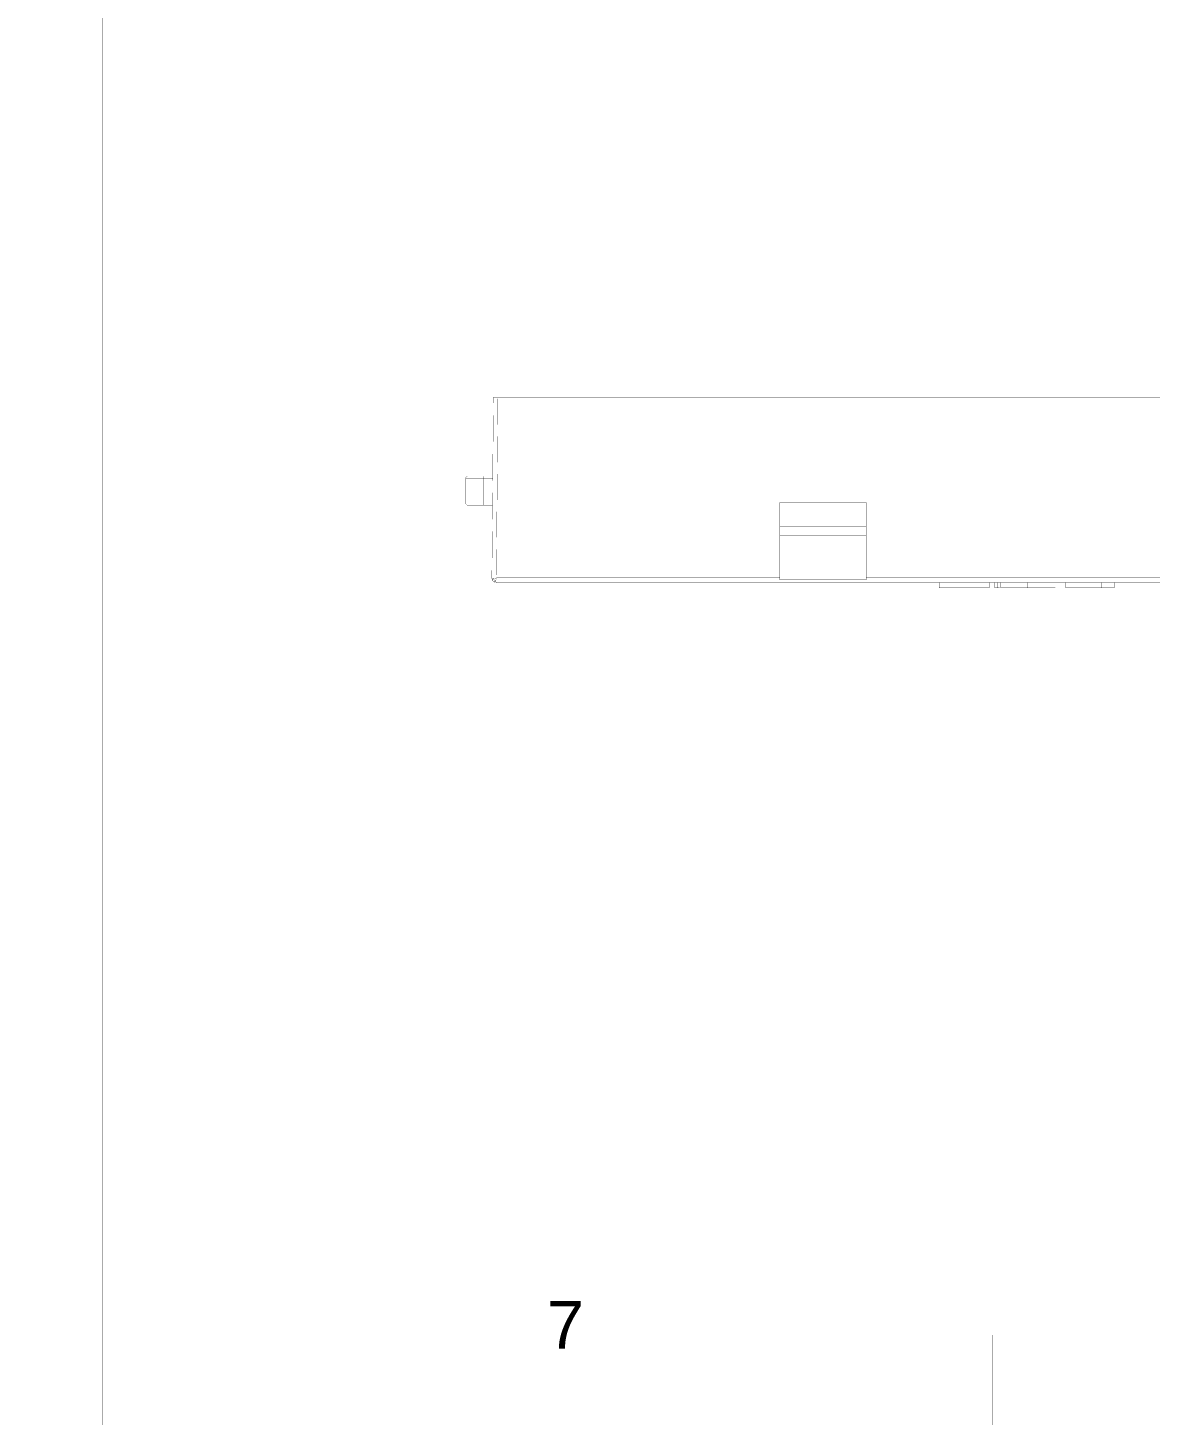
# Model space of a CAD drawing. Header units: inches. Extents: x 0 to 35.2, y -0.7 to 15.9.
# Drawn here: x 21.378 to 23.833, y -0.729 to 2.33 of the extents above; entities that cross this region are included whole.
import ezdxf

# ---------------------------------------------------------------- set-up
doc = ezdxf.new("R2010")
doc.units = ezdxf.units.IN
doc.header["$MEASUREMENT"] = 0
doc.layers.add('Board Outline', color=216, linetype='Continuous')
doc.layers.add('Dimensions', color=6, linetype='Continuous')
doc.styles.add('Arial', font='', dxfattribs={"height": 0.2})
doc.styles.get('Arial').set_extended_font_data('Arial')

msp = doc.modelspace()

# ---------------------------------------------------------------- linework, layer by layer
at = {"layer": 'Board Outline'}
msp.add_lwpolyline([(21.5406, -0.5315, 0.0005, 0.0005, 0), (21.5406, 15.6102, 0.0005, 0.0005, 0)], format="xyseb", dxfattribs=at)
msp.add_lwpolyline([(21.5404, -0.5315, 0.00025, 0.00025, 1), (21.5407, -0.5315, 0.00025, 0.00025, 1)], format="xyseb", close=True, dxfattribs=at)
at = {"layer": 'Dimensions'}
for points in [[(22.3933, 1.1257, 0.0005, 0.0005, 0), (22.3967, 1.5213, 0.0005, 0.0005, 0)], [(22.3967, 1.5213, 0.0005, 0.0005, 0), (22.4066, 1.5213, 0.0005, 0.0005, 0)], [(22.4031, 1.1257, 0.0005, 0.0005, 0), (22.4066, 1.5213, 0.0005, 0.0005, 0)], [(22.4066, 1.5213, 0.0005, 0.0005, 0), (25.7185, 1.5213, 0.0005, 0.0005, 0)], [(22.3362, 1.3441, 0.0005, 0.0005, -0.414214), (22.3401, 1.3481, 0.0005, 0.0005, 0)], [(22.3401, 1.3481, 0.0005, 0.0005, 0), (22.3756, 1.3481, 0.0005, 0.0005, 0)], [(22.3756, 1.3441, 0.0005, 0.0005, 0), (22.3756, 1.3481, 0.0005, 0.0005, 0)], [(22.3756, 1.3481, 0.0005, 0.0005, 0), (22.3952, 1.3481, 0.0005, 0.0005, 0)], [(22.3362, 1.3441, 0.0005, 0.0005, 0), (22.3756, 1.3441, 0.0005, 0.0005, 0)], [(22.3362, 1.289, 0.0005, 0.0005, 0), (22.3362, 1.3441, 0.0005, 0.0005, 0)], [(22.3756, 1.289, 0.0005, 0.0005, 0), (22.3756, 1.3441, 0.0005, 0.0005, 0)], [(22.3756, 1.3441, 0.0005, 0.0005, 0), (22.3952, 1.3441, 0.0005, 0.0005, 0)], [(22.3362, 1.289, 0.0005, 0.0005, 0), (22.3756, 1.289, 0.0005, 0.0005, 0)], [(22.3401, 1.2851, 0.0005, 0.0005, -0.414214), (22.3362, 1.289, 0.0005, 0.0005, 0)], [(22.3401, 1.2851, 0.0005, 0.0005, 0), (22.3756, 1.2851, 0.0005, 0.0005, 0)], [(22.3756, 1.2851, 0.0005, 0.0005, 0), (22.3756, 1.289, 0.0005, 0.0005, 0)], [(22.3756, 1.289, 0.0005, 0.0005, 0), (22.3947, 1.289, 0.0005, 0.0005, 0)], [(22.3756, 1.2851, 0.0005, 0.0005, 0), (22.3947, 1.2851, 0.0005, 0.0005, 0)], [(23.0232, 1.2907, 0.0005, 0.0005, 0), (23.2122, 1.2907, 0.0005, 0.0005, 0)], [(23.0232, 1.2378, 0.0005, 0.0005, 0), (23.0232, 1.2907, 0.0005, 0.0005, 0)], [(23.2122, 1.2378, 0.0005, 0.0005, 0), (23.2122, 1.2907, 0.0005, 0.0005, 0)], [(23.0232, 1.2378, 0.0005, 0.0005, 0), (23.2122, 1.2378, 0.0005, 0.0005, 0)], [(23.0232, 1.2181, 0.0005, 0.0005, 0), (23.0232, 1.2378, 0.0005, 0.0005, 0)], [(23.2122, 1.2181, 0.0005, 0.0005, 0), (23.2122, 1.2378, 0.0005, 0.0005, 0)], [(23.0232, 1.2181, 0.0005, 0.0005, 0), (23.2122, 1.2181, 0.0005, 0.0005, 0)], [(23.0232, 1.1257, 0.0005, 0.0005, 0), (23.0232, 1.2181, 0.0005, 0.0005, 0)], [(23.2122, 1.1257, 0.0005, 0.0005, 0), (23.2122, 1.2181, 0.0005, 0.0005, 0)], [(22.3934, 1.1254, 0.0005, 0.0005, -0.179084), (22.3933, 1.1257, 0.0005, 0.0005, 0)], [(22.3961, 1.1187, 0.0005, 0.0005, -0.196428), (22.3933, 1.1257, 0.0005, 0.0005, 0)], [(22.3938, 1.1251, 0.0005, 0.0005, -0.082957), (22.3934, 1.1254, 0.0005, 0.0005, 0)], [(22.3944, 1.1248, 0.0005, 0.0005, -0.041723), (22.3938, 1.1251, 0.0005, 0.0005, 0)], [(22.3962, 1.1243, 0.0005, 0.0005, -0.04196), (22.3944, 1.1248, 0.0005, 0.0005, 0)], [(22.3953, 1.1205, 0.0005, 0.0005, -0.057984), (22.3953, 1.1217, 0.0005, 0.0005, 0)], [(22.3953, 1.1217, 0.0005, 0.0005, -0.047373), (22.3956, 1.123, 0.0005, 0.0005, 0)], [(22.3961, 1.1187, 0.0005, 0.0005, -0.16881), (22.3953, 1.1205, 0.0005, 0.0005, 0)], [(22.3956, 1.123, 0.0005, 0.0005, -0.041319), (22.3962, 1.1243, 0.0005, 0.0005, 0)], [(22.3962, 1.1243, 0.0005, 0.0005, 0), (22.3973, 1.1246, 0.0005, 0.0005, 0)], [(22.3991, 1.1205, 0.0005, 0.0005, -0.091556), (22.3962, 1.1243, 0.0005, 0.0005, 0)], [(22.3979, 1.1179, 0.0005, 0.0005, -0.172998), (22.3961, 1.1187, 0.0005, 0.0005, 0)], [(22.4031, 1.1158, 0.0005, 0.0005, -0.198614), (22.3961, 1.1187, 0.0005, 0.0005, 0)], [(22.3973, 1.1246, 0.0005, 0.0005, 0), (22.3987, 1.1248, 0.0005, 0.0005, 0)], [(22.3991, 1.1179, 0.0005, 0.0005, -0.056328), (22.3979, 1.1179, 0.0005, 0.0005, 0)], [(22.3987, 1.1248, 0.0005, 0.0005, 0), (22.4031, 1.1257, 0.0005, 0.0005, 0)], [(22.4004, 1.1182, 0.0005, 0.0005, -0.057836), (22.3991, 1.1179, 0.0005, 0.0005, 0)], [(22.4017, 1.1187, 0.0005, 0.0005, -0.063857), (22.3991, 1.1205, 0.0005, 0.0005, 0)], [(22.4017, 1.1187, 0.0005, 0.0005, -0.020268), (22.4004, 1.1182, 0.0005, 0.0005, 0)], [(22.4017, 1.1187, 0.0005, 0.0005, 0), (22.4022, 1.1212, 0.0005, 0.0005, 0)], [(22.402, 1.1177, 0.0005, 0.0005, -0.018119), (22.4017, 1.1187, 0.0005, 0.0005, 0)], [(22.4022, 1.1169, 0.0005, 0.0005, -0.025843), (22.402, 1.1177, 0.0005, 0.0005, 0)], [(22.4022, 1.1212, 0.0005, 0.0005, 0), (22.4028, 1.1242, 0.0005, 0.0005, 0)], [(22.4025, 1.1163, 0.0005, 0.0005, -0.042407), (22.4022, 1.1169, 0.0005, 0.0005, 0)], [(22.4031, 1.1158, 0.0005, 0.0005, -0.254871), (22.4025, 1.1163, 0.0005, 0.0005, 0)], [(22.4028, 1.1242, 0.0005, 0.0005, 0), (22.4031, 1.1257, 0.0005, 0.0005, 0)], [(22.4031, 1.1257, 0.0005, 0.0005, 0), (23.0232, 1.1257, 0.0005, 0.0005, 0)], [(22.4031, 1.1158, 0.0005, 0.0005, 0), (25.722, 1.1158, 0.0005, 0.0005, 0)], [(23.0232, 1.1217, 0.0005, 0.0005, 0), (23.0232, 1.1257, 0.0005, 0.0005, 0)], [(23.0232, 1.1217, 0.0005, 0.0005, 0), (23.2122, 1.1217, 0.0005, 0.0005, 0)], [(23.2122, 1.1217, 0.0005, 0.0005, 0), (23.2122, 1.1257, 0.0005, 0.0005, 0)], [(23.2122, 1.1257, 0.0005, 0.0005, 0), (24.913, 1.1257, 0.0005, 0.0005, 0)], [(23.3719, 1.104, 0.0005, 0.0005, 0), (23.3719, 1.1158, 0.0005, 0.0005, 0)], [(23.3719, 1.104, 0.0005, 0.0005, 0), (23.4813, 1.104, 0.0005, 0.0005, 0)], [(23.4813, 1.104, 0.0005, 0.0005, 0), (23.4813, 1.1158, 0.0005, 0.0005, 0)], [(23.4937, 1.104, 0.0005, 0.0005, 0), (23.4937, 1.1158, 0.0005, 0.0005, 0)], [(23.4937, 1.104, 0.0005, 0.0005, 0), (23.5, 1.104, 0.0005, 0.0005, 0)], [(23.5, 1.104, 0.0005, 0.0005, 0), (23.5, 1.1158, 0.0005, 0.0005, 0)], [(23.5, 1.104, 0.0005, 0.0005, 0), (23.504, 1.104, 0.0005, 0.0005, 0)], [(23.5065, 1.104, 0.0005, 0.0005, 0), (23.5065, 1.1158, 0.0005, 0.0005, 0)], [(23.5065, 1.104, 0.0005, 0.0005, 0), (23.5656, 1.104, 0.0005, 0.0005, 0)], [(23.5604, 1.104, 0.0005, 0.0005, 0), (23.5631, 1.104, 0.0005, 0.0005, 0)], [(23.5656, 1.104, 0.0005, 0.0005, 0), (23.5656, 1.1158, 0.0005, 0.0005, 0)], [(23.5656, 1.104, 0.0005, 0.0005, 0), (23.6246, 1.104, 0.0005, 0.0005, 0)], [(23.6246, 1.104, 0.0005, 0.0005, 0), (23.6246, 1.1158, 0.0005, 0.0005, 0)], [(23.6272, 1.104, 0.0005, 0.0005, 0), (23.6274, 1.104, 0.0005, 0.0005, 0)], [(23.6274, 1.104, 0.0005, 0.0005, 0), (23.6274, 1.1158, 0.0005, 0.0005, 0)], [(23.6491, 1.104, 0.0005, 0.0005, 0), (23.6491, 1.1158, 0.0005, 0.0005, 0)], [(23.6491, 1.104, 0.0005, 0.0005, 0), (23.6938, 1.104, 0.0005, 0.0005, 0)], [(23.6938, 1.104, 0.0005, 0.0005, 0), (23.6938, 1.1158, 0.0005, 0.0005, 0)], [(23.6938, 1.104, 0.0005, 0.0005, 0), (23.7269, 1.104, 0.0005, 0.0005, 0)], [(23.7269, 1.104, 0.0005, 0.0005, 0), (23.7269, 1.1158, 0.0005, 0.0005, 0)], [(23.7269, 1.104, 0.0005, 0.0005, 0), (23.7547, 1.104, 0.0005, 0.0005, 0)], [(23.7547, 1.104, 0.0005, 0.0005, 0), (23.7547, 1.1158, 0.0005, 0.0005, 0)], [(11.9933, -0.5315, 0.0005, 0.0005, 0), (34.9854, -0.5315, 0.0005, 0.0005, 0)], [(21.5406, -0.7283, 0.0005, 0.0005, 0), (21.5406, -0.5315, 0.0005, 0.0005, 0)], [(23.4894, -0.7284, 0.0005, 0.0005, 0), (23.4894, -0.5315, 0.0005, 0.0005, 0)], [(23.4894, -0.7283, 0.0005, 0.0005, 0), (23.4894, -0.5315, 0.0005, 0.0005, 0)]]:
    msp.add_lwpolyline(points, format="xyseb", dxfattribs=at)
for points in [[(22.3966, 1.5213, 0.00025, 0.00025, 1), (22.3969, 1.5213, 0.00025, 0.00025, 1)], [(22.3966, 1.5213, 0.00025, 0.00025, 1), (22.3969, 1.5213, 0.00025, 0.00025, 1)], [(22.4065, 1.5213, 0.00025, 0.00025, 1), (22.4067, 1.5213, 0.00025, 0.00025, 1)], [(22.4065, 1.5213, 0.00025, 0.00025, 1), (22.4067, 1.5213, 0.00025, 0.00025, 1)], [(22.4065, 1.5213, 0.00025, 0.00025, 1), (22.4067, 1.5213, 0.00025, 0.00025, 1)], [(22.34, 1.3481, 0.00025, 0.00025, 1), (22.3402, 1.3481, 0.00025, 0.00025, 1)], [(22.34, 1.3481, 0.00025, 0.00025, 1), (22.3402, 1.3481, 0.00025, 0.00025, 1)], [(22.3754, 1.3481, 0.00025, 0.00025, 1), (22.3757, 1.3481, 0.00025, 0.00025, 1)], [(22.3754, 1.3481, 0.00025, 0.00025, 1), (22.3757, 1.3481, 0.00025, 0.00025, 1)], [(22.3754, 1.3481, 0.00025, 0.00025, 1), (22.3757, 1.3481, 0.00025, 0.00025, 1)], [(22.3951, 1.3481, 0.00025, 0.00025, 1), (22.3954, 1.3481, 0.00025, 0.00025, 1)], [(22.3361, 1.3441, 0.00025, 0.00025, 1), (22.3363, 1.3441, 0.00025, 0.00025, 1)], [(22.3361, 1.3441, 0.00025, 0.00025, 1), (22.3363, 1.3441, 0.00025, 0.00025, 1)], [(22.3361, 1.3441, 0.00025, 0.00025, 1), (22.3363, 1.3441, 0.00025, 0.00025, 1)], [(22.3754, 1.3441, 0.00025, 0.00025, 1), (22.3757, 1.3441, 0.00025, 0.00025, 1)], [(22.3754, 1.3441, 0.00025, 0.00025, 1), (22.3757, 1.3441, 0.00025, 0.00025, 1)], [(22.3754, 1.3441, 0.00025, 0.00025, 1), (22.3757, 1.3441, 0.00025, 0.00025, 1)], [(22.3754, 1.3441, 0.00025, 0.00025, 1), (22.3757, 1.3441, 0.00025, 0.00025, 1)], [(22.3951, 1.3441, 0.00025, 0.00025, 1), (22.3953, 1.3441, 0.00025, 0.00025, 1)], [(22.3361, 1.289, 0.00025, 0.00025, 1), (22.3363, 1.289, 0.00025, 0.00025, 1)], [(22.3361, 1.289, 0.00025, 0.00025, 1), (22.3363, 1.289, 0.00025, 0.00025, 1)], [(22.3361, 1.289, 0.00025, 0.00025, 1), (22.3363, 1.289, 0.00025, 0.00025, 1)], [(22.34, 1.2851, 0.00025, 0.00025, 1), (22.3402, 1.2851, 0.00025, 0.00025, 1)], [(22.34, 1.2851, 0.00025, 0.00025, 1), (22.3402, 1.2851, 0.00025, 0.00025, 1)], [(22.3754, 1.289, 0.00025, 0.00025, 1), (22.3757, 1.289, 0.00025, 0.00025, 1)], [(22.3754, 1.289, 0.00025, 0.00025, 1), (22.3757, 1.289, 0.00025, 0.00025, 1)], [(22.3754, 1.289, 0.00025, 0.00025, 1), (22.3757, 1.289, 0.00025, 0.00025, 1)], [(22.3754, 1.289, 0.00025, 0.00025, 1), (22.3757, 1.289, 0.00025, 0.00025, 1)], [(22.3754, 1.2851, 0.00025, 0.00025, 1), (22.3757, 1.2851, 0.00025, 0.00025, 1)], [(22.3754, 1.2851, 0.00025, 0.00025, 1), (22.3757, 1.2851, 0.00025, 0.00025, 1)], [(22.3754, 1.2851, 0.00025, 0.00025, 1), (22.3757, 1.2851, 0.00025, 0.00025, 1)], [(22.3946, 1.2851, 0.00025, 0.00025, 1), (22.3948, 1.2851, 0.00025, 0.00025, 1)], [(22.3946, 1.289, 0.00025, 0.00025, 1), (22.3948, 1.289, 0.00025, 0.00025, 1)], [(23.0231, 1.2907, 0.00025, 0.00025, 1), (23.0233, 1.2907, 0.00025, 0.00025, 1)], [(23.0231, 1.2907, 0.00025, 0.00025, 1), (23.0233, 1.2907, 0.00025, 0.00025, 1)], [(23.212, 1.2907, 0.00025, 0.00025, 1), (23.2123, 1.2907, 0.00025, 0.00025, 1)], [(23.212, 1.2907, 0.00025, 0.00025, 1), (23.2123, 1.2907, 0.00025, 0.00025, 1)], [(23.0231, 1.2378, 0.00025, 0.00025, 1), (23.0233, 1.2378, 0.00025, 0.00025, 1)], [(23.0231, 1.2378, 0.00025, 0.00025, 1), (23.0233, 1.2378, 0.00025, 0.00025, 1)], [(23.0231, 1.2378, 0.00025, 0.00025, 1), (23.0233, 1.2378, 0.00025, 0.00025, 1)], [(23.212, 1.2378, 0.00025, 0.00025, 1), (23.2123, 1.2378, 0.00025, 0.00025, 1)], [(23.212, 1.2378, 0.00025, 0.00025, 1), (23.2123, 1.2378, 0.00025, 0.00025, 1)], [(23.212, 1.2378, 0.00025, 0.00025, 1), (23.2123, 1.2378, 0.00025, 0.00025, 1)], [(23.0231, 1.2181, 0.00025, 0.00025, 1), (23.0233, 1.2181, 0.00025, 0.00025, 1)], [(23.0231, 1.2181, 0.00025, 0.00025, 1), (23.0233, 1.2181, 0.00025, 0.00025, 1)], [(23.0231, 1.2181, 0.00025, 0.00025, 1), (23.0233, 1.2181, 0.00025, 0.00025, 1)], [(23.212, 1.2181, 0.00025, 0.00025, 1), (23.2123, 1.2181, 0.00025, 0.00025, 1)], [(23.212, 1.2181, 0.00025, 0.00025, 1), (23.2123, 1.2181, 0.00025, 0.00025, 1)], [(23.212, 1.2181, 0.00025, 0.00025, 1), (23.2123, 1.2181, 0.00025, 0.00025, 1)], [(22.3932, 1.1257, 0.00025, 0.00025, 1), (22.3934, 1.1257, 0.00025, 0.00025, 1)], [(22.3932, 1.1257, 0.00025, 0.00025, 1), (22.3934, 1.1257, 0.00025, 0.00025, 1)], [(22.3932, 1.1257, 0.00025, 0.00025, 1), (22.3934, 1.1257, 0.00025, 0.00025, 1)], [(22.3933, 1.1254, 0.00025, 0.00025, 1), (22.3935, 1.1254, 0.00025, 0.00025, 1)], [(22.3933, 1.1254, 0.00025, 0.00025, 1), (22.3935, 1.1254, 0.00025, 0.00025, 1)], [(22.3937, 1.1251, 0.00025, 0.00025, 1), (22.3939, 1.1251, 0.00025, 0.00025, 1)], [(22.3937, 1.1251, 0.00025, 0.00025, 1), (22.3939, 1.1251, 0.00025, 0.00025, 1)], [(22.3942, 1.1248, 0.00025, 0.00025, 1), (22.3945, 1.1248, 0.00025, 0.00025, 1)], [(22.3942, 1.1248, 0.00025, 0.00025, 1), (22.3945, 1.1248, 0.00025, 0.00025, 1)], [(22.3952, 1.1217, 0.00025, 0.00025, 1), (22.3955, 1.1217, 0.00025, 0.00025, 1)], [(22.3952, 1.1217, 0.00025, 0.00025, 1), (22.3955, 1.1217, 0.00025, 0.00025, 1)], [(22.3952, 1.1205, 0.00025, 0.00025, 1), (22.3954, 1.1205, 0.00025, 0.00025, 1)], [(22.3952, 1.1205, 0.00025, 0.00025, 1), (22.3954, 1.1205, 0.00025, 0.00025, 1)], [(22.3955, 1.123, 0.00025, 0.00025, 1), (22.3957, 1.123, 0.00025, 0.00025, 1)], [(22.3955, 1.123, 0.00025, 0.00025, 1), (22.3957, 1.123, 0.00025, 0.00025, 1)], [(22.396, 1.1243, 0.00025, 0.00025, 1), (22.3963, 1.1243, 0.00025, 0.00025, 1)], [(22.396, 1.1243, 0.00025, 0.00025, 1), (22.3963, 1.1243, 0.00025, 0.00025, 1)], [(22.396, 1.1243, 0.00025, 0.00025, 1), (22.3963, 1.1243, 0.00025, 0.00025, 1)], [(22.396, 1.1243, 0.00025, 0.00025, 1), (22.3963, 1.1243, 0.00025, 0.00025, 1)], [(22.396, 1.1187, 0.00025, 0.00025, 1), (22.3962, 1.1187, 0.00025, 0.00025, 1)], [(22.396, 1.1187, 0.00025, 0.00025, 1), (22.3962, 1.1187, 0.00025, 0.00025, 1)], [(22.396, 1.1187, 0.00025, 0.00025, 1), (22.3962, 1.1187, 0.00025, 0.00025, 1)], [(22.396, 1.1187, 0.00025, 0.00025, 1), (22.3962, 1.1187, 0.00025, 0.00025, 1)], [(22.3972, 1.1246, 0.00025, 0.00025, 1), (22.3975, 1.1246, 0.00025, 0.00025, 1)], [(22.3972, 1.1246, 0.00025, 0.00025, 1), (22.3975, 1.1246, 0.00025, 0.00025, 1)], [(22.3978, 1.1179, 0.00025, 0.00025, 1), (22.398, 1.1179, 0.00025, 0.00025, 1)], [(22.3978, 1.1179, 0.00025, 0.00025, 1), (22.398, 1.1179, 0.00025, 0.00025, 1)], [(22.3985, 1.1248, 0.00025, 0.00025, 1), (22.3988, 1.1248, 0.00025, 0.00025, 1)], [(22.3985, 1.1248, 0.00025, 0.00025, 1), (22.3988, 1.1248, 0.00025, 0.00025, 1)], [(22.399, 1.1179, 0.00025, 0.00025, 1), (22.3992, 1.1179, 0.00025, 0.00025, 1)], [(22.399, 1.1179, 0.00025, 0.00025, 1), (22.3992, 1.1179, 0.00025, 0.00025, 1)], [(22.399, 1.1205, 0.00025, 0.00025, 1), (22.3992, 1.1205, 0.00025, 0.00025, 1)], [(22.399, 1.1205, 0.00025, 0.00025, 1), (22.3992, 1.1205, 0.00025, 0.00025, 1)], [(22.4003, 1.1182, 0.00025, 0.00025, 1), (22.4005, 1.1182, 0.00025, 0.00025, 1)], [(22.4003, 1.1182, 0.00025, 0.00025, 1), (22.4005, 1.1182, 0.00025, 0.00025, 1)], [(22.4016, 1.1187, 0.00025, 0.00025, 1), (22.4019, 1.1187, 0.00025, 0.00025, 1)], [(22.4016, 1.1187, 0.00025, 0.00025, 1), (22.4019, 1.1187, 0.00025, 0.00025, 1)], [(22.4016, 1.1187, 0.00025, 0.00025, 1), (22.4019, 1.1187, 0.00025, 0.00025, 1)], [(22.4016, 1.1187, 0.00025, 0.00025, 1), (22.4019, 1.1187, 0.00025, 0.00025, 1)], [(22.4018, 1.1177, 0.00025, 0.00025, 1), (22.4021, 1.1177, 0.00025, 0.00025, 1)], [(22.4018, 1.1177, 0.00025, 0.00025, 1), (22.4021, 1.1177, 0.00025, 0.00025, 1)], [(22.4021, 1.1212, 0.00025, 0.00025, 1), (22.4024, 1.1212, 0.00025, 0.00025, 1)], [(22.4021, 1.1212, 0.00025, 0.00025, 1), (22.4024, 1.1212, 0.00025, 0.00025, 1)], [(22.4021, 1.1169, 0.00025, 0.00025, 1), (22.4024, 1.1169, 0.00025, 0.00025, 1)], [(22.4021, 1.1169, 0.00025, 0.00025, 1), (22.4024, 1.1169, 0.00025, 0.00025, 1)], [(22.4024, 1.1163, 0.00025, 0.00025, 1), (22.4026, 1.1163, 0.00025, 0.00025, 1)], [(22.4024, 1.1163, 0.00025, 0.00025, 1), (22.4026, 1.1163, 0.00025, 0.00025, 1)], [(22.4027, 1.1242, 0.00025, 0.00025, 1), (22.403, 1.1242, 0.00025, 0.00025, 1)], [(22.4027, 1.1242, 0.00025, 0.00025, 1), (22.403, 1.1242, 0.00025, 0.00025, 1)], [(22.403, 1.1257, 0.00025, 0.00025, 1), (22.4033, 1.1257, 0.00025, 0.00025, 1)], [(22.403, 1.1257, 0.00025, 0.00025, 1), (22.4033, 1.1257, 0.00025, 0.00025, 1)], [(22.403, 1.1257, 0.00025, 0.00025, 1), (22.4033, 1.1257, 0.00025, 0.00025, 1)], [(22.403, 1.1257, 0.00025, 0.00025, 1), (22.4033, 1.1257, 0.00025, 0.00025, 1)], [(22.403, 1.1158, 0.00025, 0.00025, 1), (22.4033, 1.1158, 0.00025, 0.00025, 1)], [(22.403, 1.1158, 0.00025, 0.00025, 1), (22.4033, 1.1158, 0.00025, 0.00025, 1)], [(22.403, 1.1158, 0.00025, 0.00025, 1), (22.4033, 1.1158, 0.00025, 0.00025, 1)], [(23.0231, 1.1257, 0.00025, 0.00025, 1), (23.0233, 1.1257, 0.00025, 0.00025, 1)], [(23.0231, 1.1257, 0.00025, 0.00025, 1), (23.0233, 1.1257, 0.00025, 0.00025, 1)], [(23.0231, 1.1257, 0.00025, 0.00025, 1), (23.0233, 1.1257, 0.00025, 0.00025, 1)], [(23.0231, 1.1217, 0.00025, 0.00025, 1), (23.0233, 1.1217, 0.00025, 0.00025, 1)], [(23.0231, 1.1217, 0.00025, 0.00025, 1), (23.0233, 1.1217, 0.00025, 0.00025, 1)], [(23.212, 1.1257, 0.00025, 0.00025, 1), (23.2123, 1.1257, 0.00025, 0.00025, 1)], [(23.212, 1.1257, 0.00025, 0.00025, 1), (23.2123, 1.1257, 0.00025, 0.00025, 1)], [(23.212, 1.1257, 0.00025, 0.00025, 1), (23.2123, 1.1257, 0.00025, 0.00025, 1)], [(23.212, 1.1217, 0.00025, 0.00025, 1), (23.2123, 1.1217, 0.00025, 0.00025, 1)], [(23.212, 1.1217, 0.00025, 0.00025, 1), (23.2123, 1.1217, 0.00025, 0.00025, 1)], [(23.3717, 1.1158, 0.00025, 0.00025, 1), (23.372, 1.1158, 0.00025, 0.00025, 1)], [(23.3717, 1.104, 0.00025, 0.00025, 1), (23.372, 1.104, 0.00025, 0.00025, 1)], [(23.3717, 1.104, 0.00025, 0.00025, 1), (23.372, 1.104, 0.00025, 0.00025, 1)], [(23.4812, 1.1158, 0.00025, 0.00025, 1), (23.4814, 1.1158, 0.00025, 0.00025, 1)], [(23.4812, 1.104, 0.00025, 0.00025, 1), (23.4814, 1.104, 0.00025, 0.00025, 1)], [(23.4812, 1.104, 0.00025, 0.00025, 1), (23.4814, 1.104, 0.00025, 0.00025, 1)], [(23.4936, 1.1158, 0.00025, 0.00025, 1), (23.4938, 1.1158, 0.00025, 0.00025, 1)], [(23.4936, 1.104, 0.00025, 0.00025, 1), (23.4938, 1.104, 0.00025, 0.00025, 1)], [(23.4936, 1.104, 0.00025, 0.00025, 1), (23.4938, 1.104, 0.00025, 0.00025, 1)], [(23.4999, 1.1158, 0.00025, 0.00025, 1), (23.5001, 1.1158, 0.00025, 0.00025, 1)], [(23.4999, 1.104, 0.00025, 0.00025, 1), (23.5001, 1.104, 0.00025, 0.00025, 1)], [(23.4999, 1.104, 0.00025, 0.00025, 1), (23.5001, 1.104, 0.00025, 0.00025, 1)], [(23.4999, 1.104, 0.00025, 0.00025, 1), (23.5001, 1.104, 0.00025, 0.00025, 1)], [(23.5039, 1.104, 0.00025, 0.00025, 1), (23.5041, 1.104, 0.00025, 0.00025, 1)], [(23.5064, 1.1158, 0.00025, 0.00025, 1), (23.5067, 1.1158, 0.00025, 0.00025, 1)], [(23.5064, 1.104, 0.00025, 0.00025, 1), (23.5067, 1.104, 0.00025, 0.00025, 1)], [(23.5064, 1.104, 0.00025, 0.00025, 1), (23.5067, 1.104, 0.00025, 0.00025, 1)], [(23.5603, 1.104, 0.00025, 0.00025, 1), (23.5605, 1.104, 0.00025, 0.00025, 1)], [(23.5629, 1.104, 0.00025, 0.00025, 1), (23.5632, 1.104, 0.00025, 0.00025, 1)], [(23.5655, 1.1158, 0.00025, 0.00025, 1), (23.5657, 1.1158, 0.00025, 0.00025, 1)], [(23.5655, 1.104, 0.00025, 0.00025, 1), (23.5657, 1.104, 0.00025, 0.00025, 1)], [(23.5655, 1.104, 0.00025, 0.00025, 1), (23.5657, 1.104, 0.00025, 0.00025, 1)], [(23.5655, 1.104, 0.00025, 0.00025, 1), (23.5657, 1.104, 0.00025, 0.00025, 1)], [(23.6245, 1.1158, 0.00025, 0.00025, 1), (23.6248, 1.1158, 0.00025, 0.00025, 1)], [(23.6245, 1.104, 0.00025, 0.00025, 1), (23.6248, 1.104, 0.00025, 0.00025, 1)], [(23.6245, 1.104, 0.00025, 0.00025, 1), (23.6248, 1.104, 0.00025, 0.00025, 1)], [(23.6271, 1.104, 0.00025, 0.00025, 1), (23.6273, 1.104, 0.00025, 0.00025, 1)], [(23.6273, 1.1158, 0.00025, 0.00025, 1), (23.6275, 1.1158, 0.00025, 0.00025, 1)], [(23.6273, 1.104, 0.00025, 0.00025, 1), (23.6275, 1.104, 0.00025, 0.00025, 1)], [(23.6273, 1.104, 0.00025, 0.00025, 1), (23.6275, 1.104, 0.00025, 0.00025, 1)], [(23.649, 1.1158, 0.00025, 0.00025, 1), (23.6493, 1.1158, 0.00025, 0.00025, 1)], [(23.649, 1.104, 0.00025, 0.00025, 1), (23.6493, 1.104, 0.00025, 0.00025, 1)], [(23.649, 1.104, 0.00025, 0.00025, 1), (23.6493, 1.104, 0.00025, 0.00025, 1)], [(23.6937, 1.1158, 0.00025, 0.00025, 1), (23.6939, 1.1158, 0.00025, 0.00025, 1)], [(23.6937, 1.104, 0.00025, 0.00025, 1), (23.6939, 1.104, 0.00025, 0.00025, 1)], [(23.6937, 1.104, 0.00025, 0.00025, 1), (23.6939, 1.104, 0.00025, 0.00025, 1)], [(23.6937, 1.104, 0.00025, 0.00025, 1), (23.6939, 1.104, 0.00025, 0.00025, 1)], [(23.7267, 1.1158, 0.00025, 0.00025, 1), (23.727, 1.1158, 0.00025, 0.00025, 1)], [(23.7267, 1.104, 0.00025, 0.00025, 1), (23.727, 1.104, 0.00025, 0.00025, 1)], [(23.7267, 1.104, 0.00025, 0.00025, 1), (23.727, 1.104, 0.00025, 0.00025, 1)], [(23.7267, 1.104, 0.00025, 0.00025, 1), (23.727, 1.104, 0.00025, 0.00025, 1)], [(23.7546, 1.1158, 0.00025, 0.00025, 1), (23.7548, 1.1158, 0.00025, 0.00025, 1)], [(23.7546, 1.104, 0.00025, 0.00025, 1), (23.7548, 1.104, 0.00025, 0.00025, 1)], [(23.7546, 1.104, 0.00025, 0.00025, 1), (23.7548, 1.104, 0.00025, 0.00025, 1)], [(21.5404, -0.5315, 0.00025, 0.00025, 1), (21.5407, -0.5315, 0.00025, 0.00025, 1)], [(23.4893, -0.5315, 0.00025, 0.00025, 1), (23.4895, -0.5315, 0.00025, 0.00025, 1)], [(23.4893, -0.5315, 0.00025, 0.00025, 1), (23.4895, -0.5315, 0.00025, 0.00025, 1)], [(21.5404, -0.7283, 0.00025, 0.00025, 1), (21.5407, -0.7283, 0.00025, 0.00025, 1)], [(23.4893, -0.7284, 0.00025, 0.00025, 1), (23.4895, -0.7284, 0.00025, 0.00025, 1)], [(23.4893, -0.7283, 0.00025, 0.00025, 1), (23.4895, -0.7283, 0.00025, 0.00025, 1)]]:
    msp.add_lwpolyline(points, format="xyseb", close=True, dxfattribs=at)

# ---------------------------------------------------------------- texts
at = {"layer": 'Dimensions', "style": 'Arial'}
msp.add_text('7', height=0.1042, dxfattribs=at).set_placement((22.5139, -0.5615))

doc.saveas('drawing.dxf')
